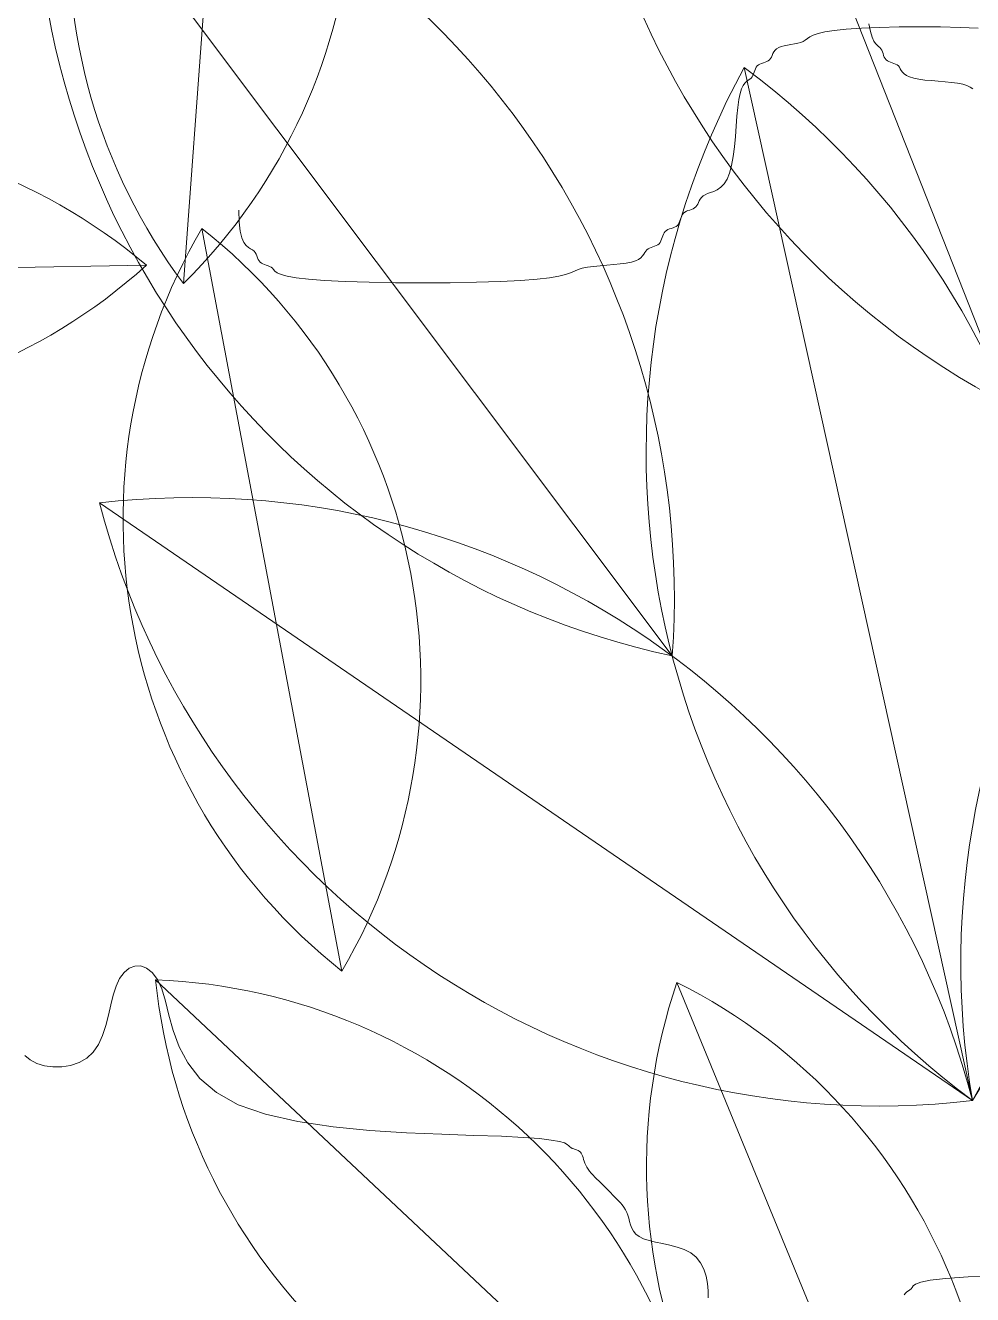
# Model space of a CAD drawing. Header units: millimetres. Extents: x 42 to 552, y 43 to 535.
# Drawn here: x 283.991 to 284.074, y 504.4002 to 504.5115 of the extents above; entities that cross this region are included whole.
import ezdxf

# ---------------------------------------------------------------- set-up
doc = ezdxf.new("R2010")
doc.units = ezdxf.units.MM
doc.header["$LTSCALE"] = 0.75
doc.header["$MEASUREMENT"] = 0
doc.layers.add('Gramado', color=9, linetype='Continuous', lineweight=0)

# ---------------------------------------------------------------- blocks, each defined once
blk = doc.blocks.new('arbusto8vista')
for p, q in [((-0.9025804314873938, 0.1255105887609318), (-0.8927822956310365, 0.2576933397124321)), ((-0.7912984093703415, 0.1693634348262805), (-0.7921454204534939, 0.1690630829745601)), ((-0.7901109128615644, 0.1696511845024133), (-0.7912984093703415, 0.1693634348262805)), ((-0.7884946567918405, 0.1699137298273428), (-0.7901109128615644, 0.1696511845024133)), ((-0.7863613670259895, 0.1701384686254812), (-0.7884946567918405, 0.1699137298273428)), ((-0.7836627029442127, 0.1703148990838486), (-0.7863613670259895, 0.1701384686254812)), ((-0.7805100579888631, 0.170440920839809), (-0.7836627029442127, 0.1703148990838486)), ((-0.7823701448698159, 0.1710510413536213), (-0.7821074132993431, 0.169709973101547)), ((-0.7821074132993431, 0.169709973101547), (-0.781819459498081, 0.1687343648917334)), ((-0.7770547591177888, 0.1705165338933909), (-0.7805100579888631, 0.170440920839809)), ((-0.7734481332888663, 0.1705417382445944), (-0.7770547591177888, 0.1705165338933909)), ((-0.7698415074599438, 0.1705165338933909), (-0.7734481332888663, 0.1705417382445944)), ((-0.7663862085888979, 0.170440920839809), (-0.7698415074599438, 0.1705165338933909)), ((-0.7632335636335483, 0.1703148990838486), (-0.7663862085888979, 0.170440920839809)), ((-0.7977487505196734, 0.1670908599297292), (-0.7981985305954709, 0.1669123376997419)), ((-0.7972233065059129, 0.1672315777679643), (-0.7977487505196734, 0.1670908599297292)), ((-0.7966474198668436, 0.1673470930850414), (-0.7972233065059129, 0.1672315777679643)), ((-0.7960463119150916, 0.1674500077515404), (-0.7966474198668436, 0.1673470930850414)), ((-0.7954452039633395, 0.1675529236380555), (-0.7960463119150916, 0.1674500077515404)), ((-0.7948693173242702, 0.1676684426151667), (-0.7954452039633395, 0.1675529236380555)), ((-0.7943438733105097, 0.1678091665534964), (-0.7948693173242702, 0.1676684426151667)), ((-0.7938940932347123, 0.1679876973236247), (-0.7943438733105097, 0.1678091665534964)), ((-0.7935262825016025, 0.1682124361217632), (-0.7938940932347123, 0.1679876973236247)), ((-0.7931710828838447, 0.1684749814467068), (-0.7935262825016025, 0.1682124361217632)), ((-0.7927402202462304, 0.1687627311228255), (-0.7931710828838447, 0.1684749814467068)), ((-0.7921454204534939, 0.1690630829745601), (-0.7927402202462304, 0.1687627311228255)), ((-0.781819459498081, 0.1687343648917334), (-0.78151889458141, 0.1680549056734151)), ((-0.78151889458141, 0.1680549056734151), (-0.7812183296647675, 0.1676022843958407)), ((-0.7812183296647675, 0.1676022843958407), (-0.7809303758635053, 0.1673071900082022)), ((-0.7809303758635053, 0.1673071900082022), (-0.7806676442930325, 0.1671003114597625)), ((-0.7806676442930325, 0.1671003114597625), (-0.7804427460686725, 0.1669123376997419)), ((-0.7998126750194672, 0.164761670506067), (-0.8000375568709046, 0.1645831482760798)), ((-0.7996329796317525, 0.1649863984257252), (-0.7998126750194672, 0.164761670506067)), ((-0.7994848092781979, 0.1652489310421288), (-0.7996329796317525, 0.1649863984257252)), ((-0.7993492482037823, 0.1655366667897198), (-0.7994848092781979, 0.1652489310421288)), ((-0.7992073806535984, 0.1658370041028974), (-0.7993492482037823, 0.1655366667897198)), ((-0.7990402908726253, 0.1661373414160749), (-0.7992073806535984, 0.1658370041028974)), ((-0.7988290631059272, 0.1664250771636659), (-0.7990402908726253, 0.1661373414160749)), ((-0.7985547815985399, 0.1666876097800838), (-0.7988290631059272, 0.1664250771636659)), ((-0.7981985305954709, 0.1669123376997419), (-0.7985547815985399, 0.1666876097800838)), ((-0.7804427460686725, 0.1669123376997419), (-0.7802640886772565, 0.1666876097800838)), ((-0.7802640886772565, 0.1666876097800838), (-0.7801232650910208, 0.1664250771636659)), ((-0.7801232650910208, 0.1664250771636659), (-0.7800076646536809, 0.1661373414160749)), ((-0.7800076646536809, 0.1661373414160749), (-0.7799046767088669, 0.1658370041028974)), ((-0.7799046767088669, 0.1658370041028974), (-0.7798016906002943, 0.1655366667897198)), ((-0.7798016906002943, 0.1655366667897198), (-0.7796860956715932, 0.1652489310421288)), ((-0.7796860956715932, 0.1652489310421288), (-0.7795452812664223, 0.1649863984257252)), ((-0.7795452812664223, 0.1649863984257252), (-0.779366636728497, 0.164761670506067)), ((-0.779366636728497, 0.164761670506067), (-0.7791417548770596, 0.1645831482760798)), ((-0.8025028504385432, 0.1626109252312489), (-0.8026058337162851, 0.1623105733795285)), ((-0.8023998671607728, 0.1629112770829835), (-0.8025028504385432, 0.1626109252312489)), ((-0.8022842736857285, 0.1631990267591021), (-0.8023998671607728, 0.1629112770829835)), ((-0.8021434598161363, 0.1634615720840458), (-0.8022842736857285, 0.1631990267591021)), ((-0.8019648153547223, 0.1636863108821842), (-0.8021434598161363, 0.1634615720840458)), ((-0.8017399335032849, 0.1638648416523125), (-0.8019648153547223, 0.1636863108821842)), ((-0.8014772210599972, 0.1640055655906281), (-0.8017399335032849, 0.1638648416523125)), ((-0.80118928822219, 0.1641210845677534), (-0.8014772210599972, 0.1640055655906281)), ((-0.8008887451870805, 0.1642240004542685), (-0.80118928822219, 0.1641210845677534)), ((-0.8005882021519994, 0.1643269151207676), (-0.8008887451870805, 0.1642240004542685)), ((-0.8003002693141639, 0.1644424304378447), (-0.8005882021519994, 0.1643269151207676)), ((-0.8000375568709046, 0.1645831482760798), (-0.8003002693141639, 0.1644424304378447)), ((-0.7791417548770596, 0.1645831482760798), (-0.7788790424338004, 0.1644424304378447)), ((-0.7788790424338004, 0.1644424304378447), (-0.7785911095959648, 0.1643269151207676)), ((-0.7785911095959648, 0.1643269151207676), (-0.7782905665608553, 0.1642240004542685)), ((-0.7782905665608553, 0.1642240004542685), (-0.7779900235257742, 0.1641210845677534)), ((-0.7779900235257742, 0.1641210845677534), (-0.7777020906879386, 0.1640055655906281)), ((-0.7777020906879386, 0.1640055655906281), (-0.7774393782446793, 0.1638648416523125)), ((-0.7774393782446793, 0.1638648416523125), (-0.7772144963932419, 0.1636863108821842)), ((-0.7772144963932419, 0.1636863108821842), (-0.777032699229494, 0.1634615720840458)), ((-0.777032699229494, 0.1634615720840458), (-0.7768698164435364, 0.1631990267591021)), ((-0.7768698164435364, 0.1631990267591021), (-0.7766943216240918, 0.1629112770829835)), ((-0.7766943216240918, 0.1629112770829835), (-0.7764746883598548, 0.1626109252312489)), ((-0.7764746883598548, 0.1626109252312489), (-0.7761793902395482, 0.1623105733795285)), ((-0.8041169556899774, 0.1606617952457015), (-0.8044174987250585, 0.1602385783836553)), ((-0.8038164126548679, 0.1609589927918051), (-0.8041169556899774, 0.1606617952457015)), ((-0.8035284798170608, 0.1611742780265502), (-0.8038164126548679, 0.1609589927918051)), ((-0.8032657673737731, 0.1613517579545345), (-0.8035284798170608, 0.1611742780265502)), ((-0.8030408855223357, 0.1615355395803135), (-0.8032657673737731, 0.1613517579545345)), ((-0.8028622410609216, 0.1617602783784662), (-0.8030408855223357, 0.1615355395803135)), ((-0.8027214271913294, 0.1620228237033956), (-0.8028622410609216, 0.1617602783784662)), ((-0.8026058337162851, 0.1623105733795285), (-0.8027214271913294, 0.1620228237033956)), ((-0.7761793902395482, 0.1623105733795285), (-0.775776900851838, 0.1620228237033956)), ((-0.775776900851838, 0.1620228237033956), (-0.7752356937854472, 0.1617602783784662)), ((-0.7752356937854472, 0.1617602783784662), (-0.7745242426290702, 0.1615355395803135)), ((-0.7745242426290702, 0.1615355395803135), (-0.7736246824775037, 0.1613570087593672)), ((-0.7736246824775037, 0.1613570087593672), (-0.7725737944499826, 0.1612162844651976)), ((-0.7725737944499826, 0.1612162844651976), (-0.7714220211718157, 0.1611007645222315)), ((-0.7714220211718157, 0.1611007645222315), (-0.7702198052683116, 0.160997846754853)), ((-0.7702198052683116, 0.160997846754853), (-0.7690175893648359, 0.1608949289874744)), ((-0.7690175893648359, 0.1608949289874744), (-0.7678658160866689, 0.1607794090445083)), ((-0.7678658160866689, 0.1607794090445083), (-0.7668149280591479, 0.1606386847503387)), ((-0.7668149280591479, 0.1606386847503387), (-0.7659153679075814, 0.1604601539293782)), ((-0.7659153679075814, 0.1604601539293782), (-0.7651997131990811, 0.1602354151312397)), ((-0.8049681440061534, 0.1588376586934714), (-0.8051930258575908, 0.1577717418561519)), ((-0.8047054315628941, 0.1596452352011113), (-0.8049681440061534, 0.1588376586934714)), ((-0.8044174987250585, 0.1602385783836553), (-0.8047054315628941, 0.1596452352011113)), ((-0.7651997131990811, 0.1602354151312397), (-0.7646290812679126, 0.1599728698063103)), ((-0.7646290812679126, 0.1599728698063103), (-0.7641467243901161, 0.1596851201301774)), ((-0.8053727212453055, 0.1564233308242677), (-0.8055208915988601, 0.1548480842917002)), ((-0.8051930258575908, 0.1577717418561519), (-0.8053727212453055, 0.1564233308242677)), ((-0.8055208915988601, 0.1548480842917002), (-0.8056564526732757, 0.1531216140920009)), ((-0.8056564526732757, 0.1531216140920009), (-0.8057983202234595, 0.1513195320587499)), ((-0.8059654100044327, 0.1495174500254848), (-0.8061766377711024, 0.1477909798257997)), ((-0.8057983202234595, 0.1513195320587499), (-0.8059654100044327, 0.1495174500254848)), ((-0.8061766377711024, 0.1477909798257997), (-0.8064509192785181, 0.1462157332932179)), ((-0.8068071702815871, 0.1448673222613479), (-0.8072569503573845, 0.1438014054240284)), ((-0.8064509192785181, 0.1462157332932179), (-0.8068071702815871, 0.1448673222613479)), ((-0.8077823943711451, 0.1429938289163886), (-0.8083582810102143, 0.1424004857338304)), ((-0.8072569503573845, 0.1438014054240284), (-0.8077823943711451, 0.1429938289163886)), ((-0.8119533699852468, 0.1403284907379714), (-0.8121204625970506, 0.1400281388862368)), ((-0.8117421407648919, 0.1406162404141043), (-0.8119533699852468, 0.1403284907379714)), ((-0.811467858721926, 0.1408787857390337), (-0.8117421407648919, 0.1406162404141043)), ((-0.8111116076423457, 0.1411035245371721), (-0.811467858721926, 0.1408787857390337)), ((-0.8106618275665483, 0.1412873061629654), (-0.8111116076423457, 0.1411035245371721)), ((-0.8101363835527877, 0.1414647860909497), (-0.8106618275665483, 0.1412873061629654)), ((-0.8095604969137185, 0.1416800713256947), (-0.8101363835527877, 0.1414647860909497)), ((-0.8089593889619664, 0.1419772688717984), (-0.8095604969137185, 0.1416800713256947)), ((-0.8083582810102143, 0.1424004857338304), (-0.8089593889619664, 0.1419772688717984)), ((-0.8928243975483667, 0.1362842940984308), (-0.8928953299080433, 0.1384150604098409)), ((-0.8146531900400475, 0.1380558984053266), (-0.8148780882643791, 0.1378773675843803)), ((-0.8143904584695463, 0.1381966226994962), (-0.8146531900400475, 0.1380558984053266)), ((-0.8141025046682842, 0.1383121426424623), (-0.8143904584695463, 0.1381966226994962)), ((-0.8138019397516416, 0.1384150604098409), (-0.8141025046682842, 0.1383121426424623)), ((-0.8135013748349991, 0.1385179781772194), (-0.8138019397516416, 0.1384150604098409)), ((-0.813213421033737, 0.1386334981201855), (-0.8135013748349991, 0.1385179781772194)), ((-0.8129506894632357, 0.1387742224143551), (-0.813213421033737, 0.1386334981201855)), ((-0.8127257912389041, 0.1389527532353156), (-0.8129506894632357, 0.1387742224143551)), ((-0.8125460829211875, 0.1391774920334541), (-0.8127257912389041, 0.1389527532353156)), ((-0.8123979028509893, 0.1394400373583835), (-0.8125460829211875, 0.1391774920334541)), ((-0.8122623348142781, 0.1397277870345164), (-0.8123979028509893, 0.1394400373583835)), ((-0.8121204625970506, 0.1400281388862368), (-0.8122623348142781, 0.1397277870345164)), ((-0.8926305157652337, 0.1346765052640961), (-0.8928243975483667, 0.1362842940984308)), ((-0.8157755530666293, 0.1359513350806481), (-0.8159541976045546, 0.1357265962825096)), ((-0.8156347386614868, 0.1362138804055917), (-0.8157755530666293, 0.1359513350806481)), ((-0.8155191437327858, 0.1365016300817103), (-0.8156347386614868, 0.1362138804055917)), ((-0.8154161576241847, 0.1368019819334449), (-0.8155191437327858, 0.1365016300817103)), ((-0.8153131696793707, 0.1371023337851653), (-0.8154161576241847, 0.1368019819334449)), ((-0.8151975692420308, 0.1373900834612982), (-0.8153131696793707, 0.1371023337851653)), ((-0.8150567456557951, 0.1376526287862276), (-0.8151975692420308, 0.1373900834612982)), ((-0.8148780882643791, 0.1378773675843803), (-0.8150567456557951, 0.1376526287862276)), ((-0.8993519859491528, 0.1351889034570206), (-0.8747826933612544, 0.004940552307786561)), ((-0.8923420575025318, 0.1335097815954924), (-0.8926305157652337, 0.1346765052640961)), ((-0.8186443730236306, 0.1335759030617965), (-0.8187473563014009, 0.1332755657486189)), ((-0.8185413897458602, 0.133876240374974), (-0.8186443730236306, 0.1335759030617965)), ((-0.8184257962708443, 0.134163976122565), (-0.8185413897458602, 0.133876240374974)), ((-0.8182849824012521, 0.1344265087389687), (-0.8184257962708443, 0.134163976122565)), ((-0.8181063379398097, 0.1346512366586268), (-0.8182849824012521, 0.1344265087389687)), ((-0.8178814560883723, 0.1348297588886282), (-0.8181063379398097, 0.1346512366586268)), ((-0.817618743645113, 0.1349704767268634), (-0.8178814560883723, 0.1348297588886282)), ((-0.8173308108073059, 0.1350859920439262), (-0.817618743645113, 0.1349704767268634)), ((-0.8170302677721963, 0.1351889067104253), (-0.8173308108073059, 0.1350859920439262)), ((-0.8167297247370868, 0.1352918225969404), (-0.8170302677721963, 0.1351889067104253)), ((-0.8164417918992797, 0.1354073415740658), (-0.8167297247370868, 0.1352918225969404)), ((-0.816179079455992, 0.1355480655123813), (-0.8164417918992797, 0.1354073415740658)), ((-0.8159541976045546, 0.1357265962825096), (-0.816179079455992, 0.1355480655123813)), ((-0.8919873957041204, 0.1327022107812752), (-0.8923420575025318, 0.1335097815954924)), ((-0.8915949033138872, 0.1321718805100716), (-0.8919873957041204, 0.1327022107812752)), ((-0.8911929532756631, 0.131836878470537), (-0.8915949033138872, 0.1321718805100716)), ((-0.8908099185333924, 0.1316152923513272), (-0.8911929532756631, 0.131836878470537)), ((-0.8904741720309062, 0.1314252098410691), (-0.8908099185333924, 0.1316152923513272)), ((-0.8902067307636514, 0.1312004710429306), (-0.8904741720309062, 0.1314252098410691)), ((-0.8213345484427066, 0.1314252098410691), (-0.8215163456064545, 0.1312004710429306)), ((-0.8211096665912692, 0.1316037406111974), (-0.8213345484427066, 0.1314252098410691)), ((-0.8208469541480099, 0.1317444645495272), (-0.8211096665912692, 0.1316037406111974)), ((-0.8205590213101743, 0.1318599835266525), (-0.8208469541480099, 0.1317444645495272)), ((-0.8202584782750648, 0.1319628994131676), (-0.8205590213101743, 0.1318599835266525)), ((-0.8199579352399837, 0.1320658140796525), (-0.8202584782750648, 0.1319628994131676)), ((-0.8196700024021482, 0.1321813293967296), (-0.8199579352399837, 0.1320658140796525)), ((-0.8194072899588889, 0.1323220472349647), (-0.8196700024021482, 0.1321813293967296)), ((-0.8191824081074515, 0.1325005694649519), (-0.8194072899588889, 0.1323220472349647)), ((-0.8190037636460374, 0.13272529738461), (-0.8191824081074515, 0.1325005694649519)), ((-0.8188629497764452, 0.1329878300010279), (-0.8190037636460374, 0.13272529738461)), ((-0.8187473563014009, 0.1332755657486189), (-0.8188629497764452, 0.1329878300010279)), ((-0.889999187933455, 0.1309379257180012), (-0.8902067307636514, 0.1312004710429306)), ((-0.88983578079376, 0.1306501760418683), (-0.889999187933455, 0.1309379257180012)), ((-0.8897007465979243, 0.1303498241901337), (-0.88983578079376, 0.1306501760418683)), ((-0.8895783225993625, 0.1300494723384134), (-0.8897007465979243, 0.1303498241901337)), ((-0.889452746051461, 0.1297617226622805), (-0.8895783225993625, 0.1300494723384134)), ((-0.8893082542076627, 0.1294991773373511), (-0.889452746051461, 0.1297617226622805)), ((-0.889129084321354, 0.1292744385392126), (-0.8893082542076627, 0.1294991773373511)), ((-0.8889042024699165, 0.1290959077182521), (-0.889129084321354, 0.1292744385392126)), ((-0.8240248022068783, 0.1292744385392126), (-0.8249243623584448, 0.1290959077182521)), ((-0.8233133510505013, 0.1294991773373511), (-0.8240248022068783, 0.1292744385392126)), ((-0.8227721439841105, 0.1297617226622805), (-0.8233133510505013, 0.1294991773373511)), ((-0.8223696545964003, 0.1300494723384134), (-0.8227721439841105, 0.1297617226622805)), ((-0.8220743564760937, 0.130349824190148), (-0.8223696545964003, 0.1300494723384134)), ((-0.8218547232118567, 0.1306501760418683), (-0.8220743564760937, 0.130349824190148)), ((-0.8216792283924121, 0.1309379257180012), (-0.8218547232118567, 0.1306501760418683)), ((-0.8215163456064545, 0.1312004710429306), (-0.8216792283924121, 0.1309379257180012)), ((-0.9090368524931591, 0.1287367457137378), (-1.04156369834854, 0.1265190345081209)), ((-0.8886414900266573, 0.1289551834240825), (-0.8889042024699165, 0.1290959077182521)), ((-0.8883535571888217, 0.1288396634811164), (-0.8886414900266573, 0.1289551834240825)), ((-0.8880530141537406, 0.1287367457137378), (-0.8883535571888217, 0.1288396634811164)), ((-0.8877524711186311, 0.1286338279463592), (-0.8880530141537406, 0.1287367457137378)), ((-0.887464538280824, 0.1285183080033931), (-0.8877524711186311, 0.1286338279463592)), ((-0.8872018258375363, 0.1283775837092236), (-0.887464538280824, 0.1285183080033931)), ((-0.8869769439860988, 0.1281990528882773), (-0.8872018258375363, 0.1283775837092236)), ((-0.8867825362425208, 0.1279743140901246), (-0.8869769439860988, 0.1281990528882773)), ((-0.8865313793978373, 0.1277117687651952), (-0.8867825362425208, 0.1279743140901246)), ((-0.886116283561762, 0.1274240190890623), (-0.8865313793978373, 0.1277117687651952)), ((-0.8854300588441504, 0.1271236672373419), (-0.886116283561762, 0.1274240190890623)), ((-0.8843655153547161, 0.1268233153856073), (-0.8854300588441504, 0.1271236672373419)), ((-0.8355929727173077, 0.1271236672373419), (-0.8367741661932087, 0.1268233153856073)), ((-0.8347144331571315, 0.1274240190890623), (-0.8355929727173077, 0.1271236672373419)), ((-0.8340124414084187, 0.1277117687651952), (-0.8347144331571315, 0.1274240190890623)), ((-0.8333608913669082, 0.1279743140901246), (-0.8340124414084187, 0.1277117687651952)), ((-0.8326336769283671, 0.1281990528882773), (-0.8333608913669082, 0.1279743140901246)), ((-0.8317341167768006, 0.1283775837092236), (-0.8326336769283671, 0.1281990528882773)), ((-0.8306832287492796, 0.1285183080033931), (-0.8317341167768006, 0.1283775837092236)), ((-0.8295314554711126, 0.1286338279463592), (-0.8306832287492796, 0.1285183080033931)), ((-0.8283292395676369, 0.1287367457137378), (-0.8295314554711126, 0.1286338279463592)), ((-0.8271270236641328, 0.1288396634811164), (-0.8283292395676369, 0.1287367457137378)), ((-0.8259752503859659, 0.1289551834240825), (-0.8271270236641328, 0.1288396634811164)), ((-0.8249243623584448, 0.1290959077182521), (-0.8259752503859659, 0.1289551834240825)), ((-0.8828154632032863, 0.1265355657094887), (-0.8843655153547161, 0.1268233153856073)), ((-0.8806727124995746, 0.126273020384545), (-0.8828154632032863, 0.1265355657094887)), ((-0.8778300733533797, 0.1260482815864066), (-0.8806727124995746, 0.126273020384545)), ((-0.8742318491200365, 0.1258718511280534), (-0.8778300733533797, 0.1260482815864066)), ((-0.8700283161371658, 0.1257458293720788), (-0.8742318491200365, 0.1258718511280534)), ((-0.8654212439879245, 0.1256702163184968), (-0.8700283161371658, 0.1257458293720788)), ((-0.8606124022555264, 0.1256450119673076), (-0.8654212439879245, 0.1256702163184968)), ((-0.8558035605230998, 0.1256702163184968), (-0.8606124022555264, 0.1256450119673076)), ((-0.851196488373887, 0.1257458293720788), (-0.8558035605230998, 0.1256702163184968)), ((-0.8469929553910163, 0.1258718511280534), (-0.851196488373887, 0.1257458293720788)), ((-0.843394731157673, 0.1260482815864066), (-0.8469929553910163, 0.1258718511280534)), ((-0.8405489393091443, 0.126273020384545), (-0.843394731157673, 0.1260482815864066)), ((-0.8383841196890671, 0.1265355657094887), (-0.8405489393091443, 0.126273020384545)), ((-0.8367741661932087, 0.1268233153856073), (-0.8383841196890671, 0.1265355657094887)), ((-0.5700648782059261, -0.08741280304023746), (-0.6666080697930568, 0.003404019594867691)), ((-0.5248685209534756, -0.1196739040813526), (-0.5751852429749817, 0.002949546369109157))]:
    blk.add_line(p, q)
for centre, start, end in [((-0.8216557909710218, 0.1859665172255092), 134.7592252412499, 216.7621042314078), ((-0.97370693614738, 0.1972374112478406), 314.7592252412522, 36.76210423141007), ((-0.9740247476909758, 0.05140440961190507), 49.95726161018555, 131.960140600343), ((-0.8121543468213304, 0.08419587981890686), 149.6809803051496, 231.6838592953082), ((-0.9619803324890199, 0.0559335759458861), 329.6809803051482, 51.68385929530594), ((-0.9765758031506095, 0.203851370609982), 229.9572616101837, 311.9601406003419), ((-0.6705702253156005, -0.09753169288015329), 5.749172397078103, 87.75205138723548), ((-0.5661027226834392, 0.01352290943471246), 185.7491723970765, 267.7520513872338), ((-0.479499389033947, -0.02942226366363343), 161.3086310082758, 243.3115099984337), ((-0.6205543748945388, -0.08730209404862421), 341.308631008278, 63.3115099984355)]:
    blk.add_arc(centre, 0.1010134482592243, start, end)
blk = doc.blocks.new('arbusto7vista')
for p, q in [((-0.5163606634823452, 0.7073706040454368), (-0.4482699433393691, 0.5347511128616844)), ((-0.6185525790797612, 0.6391682694651308), (-0.5072094046101085, 0.4907212000931196)), ((-0.4946005522398309, 0.593919276521035), (-0.4545351143242442, 0.412732644589326)), ((-0.3583632501529905, 0.5714298639977216), (-0.4545351143242158, 0.412732644589326)), ((-0.6076497003231225, 0.5175646934127229), (-0.4545351143242442, 0.412732644589326)), ((-0.6014485356018611, 0.4363413223587571), (-0.6024368779077918, 0.4359556245059366)), ((-0.6004169082314377, 0.4363593443116685), (-0.6014485356018611, 0.4363413223587571)), ((-0.5993852808610143, 0.4359880621911714), (-0.6004169082314377, 0.4363593443116685)), ((-0.6041105670682043, 0.4341677137947215), (-0.6047255756928678, 0.4328177688952479)), ((-0.6033386500847371, 0.4352238789267631), (-0.6041105670682043, 0.4341677137947215)), ((-0.6024368779077918, 0.4359556245059366), (-0.6033386500847371, 0.4352238789267631)), ((-0.5983969385550836, 0.4352058478237097), (-0.5993852808610143, 0.4359880621911714)), ((-0.5974951663781383, 0.4339910730357701), (-0.5983969385550836, 0.4352058478237097)), ((-0.6047255756928678, 0.4328177688952479), (-0.6052215503901834, 0.4312407304612975)), ((-0.596723249394671, 0.4323221096538248), (-0.5974951663781383, 0.4339910730357701)), ((-0.5960911069073518, 0.4302007598985966), (-0.596723249394671, 0.4323221096538248)), ((-0.6052215503901834, 0.4312407304612975), (-0.6056525974907743, 0.429512296337677)), ((-0.5954751951715878, 0.4277225475677255), (-0.5960911069073518, 0.4302007598985966)), ((-0.6060728233252348, 0.4277081643692213), (-0.6065363342241596, 0.4259040324007799)), ((-0.6056525974907743, 0.429512296337677), (-0.6060728233252348, 0.4277081643692213)), ((-0.5947186046809634, 0.4250064268530735), (-0.5954751951715878, 0.4277225475677255)), ((-0.6065363342241596, 0.4259040324007799), (-0.6070972365182286, 0.4241755982771593)), ((-0.6070972365182286, 0.4241755982771593), (-0.6078096365380077, 0.4225985598431947)), ((-0.5936644259290347, 0.4221713519465595), (-0.5947186046809634, 0.4250064268530735)), ((-0.6087276406141484, 0.4212486149437353), (-0.6098855160893493, 0.4201861416071324)), ((-0.6078096365380077, 0.4225985598431947), (-0.6087276406141484, 0.4212486149437353)), ((-0.5921557494094145, 0.4193362770400313), (-0.5936644259290347, 0.4221713519465595)), ((-0.6198086171244483, 0.4198644183448295), (-0.6207266212005607, 0.4206358123220895)), ((-0.6186507416492475, 0.4192615415352066), (-0.6198086171244483, 0.4198644183448295)), ((-0.6172980833838153, 0.418847908727642), (-0.6186507416492475, 0.4192615415352066)), ((-0.6158155699249335, 0.4186397409760474), (-0.6172980833838153, 0.418847908727642)), ((-0.6142681288692984, 0.418653259334306), (-0.6158155699249335, 0.4186397409760474)), ((-0.6127206878136633, 0.4189046848563152), (-0.6142681288692984, 0.418653259334306)), ((-0.611238174354753, 0.4194102385959582), (-0.6127206878136633, 0.4189046848563152)), ((-0.6098855160893493, 0.4201861416071324), (-0.611238174354753, 0.4194102385959582)), ((-0.5900356656156305, 0.4166201563253793), (-0.5921557494094145, 0.4193362770400313)), ((-0.5871472650412954, 0.4141419439945082), (-0.5900356656156305, 0.4166201563253793)), ((-0.5833336381799938, 0.4120205942392801), (-0.5871472650412954, 0.4141419439945082)), ((-0.5785091161010882, 0.410344421567828), (-0.5833336381799938, 0.4120205942392801)), ((-0.5728729921771105, 0.4090791817533415), (-0.5785091161010882, 0.410344421567828)), ((-0.566695800356456, 0.4081599908852525), (-0.5728729921771105, 0.4090791817533415)), ((-0.5602480745874345, 0.4075219650529789), (-0.566695800356456, 0.4081599908852525)), ((-0.5538003488184131, 0.4071002203459528), (-0.5602480745874345, 0.4075219650529789)), ((-0.5476231569977301, 0.4068298728536064), (-0.5538003488184131, 0.4071002203459528)), ((-0.5419870330737808, 0.4066460386653858), (-0.5476231569977301, 0.4068298728536064)), ((-0.5371625109948468, 0.4064838338706949), (-0.5419870330737808, 0.4066460386653858)), ((-0.5333515894883476, 0.4062909908156342), (-0.5371625109948468, 0.4064838338706949)), ((-0.5304821263975157, 0.4060657068727949), (-0.5333515894883476, 0.4062909908156342)), ((-0.5284134443446646, 0.4058187956714363), (-0.5304821263975157, 0.4060657068727949)), ((-0.5270048659520796, 0.4055610708408324), (-0.5284134443446646, 0.4058187956714363)), ((-0.5261157138420458, 0.4053033460102142), (-0.5270048659520796, 0.4055610708408324)), ((-0.5256053106368768, 0.4050564348088699), (-0.5261157138420458, 0.4053033460102142)), ((-0.5253329789588577, 0.4048311508660305), (-0.5256053106368768, 0.4050564348088699)), ((-0.5251580414302452, 0.4046383078109557), (-0.5253329789588577, 0.4048311508660305)), ((-0.5249650703708539, 0.404485114678991), (-0.5251580414302452, 0.4046383078109557)), ((-0.5247396368902173, 0.4043643621297974), (-0.5249650703708539, 0.404485114678991)), ((-0.524492561795455, 0.4042652362290937), (-0.5247396368902173, 0.4043643621297974)), ((-0.5242346658936299, 0.4041769230426411), (-0.524492561795455, 0.4042652362290937)), ((-0.5239767699918048, 0.4040886086361724), (-0.5242346658936299, 0.4041769230426411)), ((-0.5237296948970425, 0.4039894790754204), (-0.5239767699918048, 0.4040886086361724)), ((-0.5235042614164058, 0.4038687204261322), (-0.5237296948970425, 0.4039894790754204)), ((-0.5233112903569861, 0.4037155187540407), (-0.5235042614164058, 0.4038687204261322)), ((-0.5231579955136567, 0.4035217636846937), (-0.5233112903569861, 0.4037155187540407)), ((-0.5230371626324768, 0.4032901590829425), (-0.5231579955136567, 0.4035217636846937)), ((-0.5229379704473445, 0.4030261123733965), (-0.5230371626324768, 0.4032901590829425)), ((-0.522849597692101, 0.4027350309806934), (-0.5229379704473445, 0.4030261123733965)), ((-0.5227612231006447, 0.4024223223294854), (-0.522849597692101, 0.4027350309806934)), ((-0.5226620254068735, 0.4020933938444102), (-0.5227612231006447, 0.4024223223294854)), ((-0.5225411833446287, 0.4017536529500774), (-0.5226620254068735, 0.4020933938444102)), ((-0.5223878756478086, 0.4014085070711531), (-0.5225411833446287, 0.4017536529500774)), ((-0.5221939864815681, 0.4010624622931687), (-0.5223878756478086, 0.4014085070711531)), ((-0.5219622217362598, 0.4007164193452013), (-0.5221939864815681, 0.4010624622931687)), ((-0.5216979927335217, 0.40037037761725), (-0.5219622217362598, 0.4007164193452013)), ((-0.52140671079502, 0.4000243364992997), (-0.5216979927335217, 0.40037037761725)), ((-0.5210937872423642, 0.3996782953813636), (-0.52140671079502, 0.4000243364992997)), ((-0.5207646333972207, 0.3993322536534123), (-0.5210937872423642, 0.3996782953813636)), ((-0.5204246605811989, 0.3989862107054449), (-0.5207646333972207, 0.3993322536534123)), ((-0.5200792801159935, 0.3986401659274463), (-0.5204246605811989, 0.3989862107054449)), ((-0.5197330012832424, 0.3982941188619122), (-0.5200792801159935, 0.3986401659274463)), ((-0.5193867252048108, 0.3979480696613535), (-0.5197330012832424, 0.3982941188619122)), ((-0.5190404509625921, 0.3976020186307636), (-0.5193867252048108, 0.3979480696613535)), ((-0.5186941776384799, 0.3972559660751642), (-0.5190404509625921, 0.3976020186307636)), ((-0.5183479043143677, 0.3969099122995345), (-0.5186941776384799, 0.3972559660751642)), ((-0.518001630072149, 0.3965638576088963), (-0.5183479043143677, 0.3969099122995345)), ((-0.5176553539937174, 0.396217802308243), (-0.518001630072149, 0.3965638576088963)), ((-0.5173090751609664, 0.3958717467025821), (-0.5176553539937174, 0.396217802308243)), ((-0.516963694695761, 0.3955247899103256), (-0.5173090751609664, 0.3958717467025821)), ((-0.5166237218797392, 0.3951724263034322), (-0.516963694695761, 0.3955247899103256)), ((-0.5162945680345956, 0.3948092490672934), (-0.5166237218797392, 0.3951724263034322)), ((-0.5159816444819398, 0.3944298513872582), (-0.5162945680345956, 0.3948092490672934)), ((-0.5156903625434381, 0.394028826448718), (-0.5159816444819398, 0.3944298513872582)), ((-0.5154261335407, 0.3936007674370359), (-0.5156903625434381, 0.394028826448718)), ((-0.5151943687953917, 0.3931402675375892), (-0.5154261335407, 0.3936007674370359)), ((-0.5150004796291512, 0.3926419199357412), (-0.5151943687953917, 0.3931402675375892)), ((-0.5148435647671192, 0.392103922410783), (-0.5150004796291512, 0.3926419199357412)), ((-0.5146974725483346, 0.3915388911176905), (-0.5148435647671192, 0.392103922410783)), ((-0.5145297387154528, 0.3909630468053535), (-0.5146974725483346, 0.3915388911176905)), ((-0.5143078990109871, 0.390392610222662), (-0.5145297387154528, 0.3909630468053535)), ((-0.5139994891775359, 0.3898438021184916), (-0.5143078990109871, 0.390392610222662)), ((-0.5135720449576695, 0.3893328432417462), (-0.5139994891775359, 0.3898438021184916)), ((-0.5129931020939864, 0.3888759543413016), (-0.5135720449576695, 0.3893328432417462)), ((-0.5122301963290283, 0.3884893561660618), (-0.5129931020939864, 0.3888759543413016)), ((-0.5112652919132472, 0.3881802579038691), (-0.5122301963290283, 0.3884893561660618)), ((-0.5101380671284517, 0.3879198224983327), (-0.5112652919132472, 0.3881802579038691)), ((-0.5089026287643037, 0.387670201332071), (-0.5101380671284517, 0.3879198224983327)), ((-0.5076130836105222, 0.3873935457876598), (-0.5089026287643037, 0.387670201332071)), ((-0.5063235384567122, 0.3870520072477035), (-0.5076130836105222, 0.3873935457876598)), ((-0.5050881000925642, 0.3866077370947778), (-0.5063235384567122, 0.3870520072477035)), ((-0.5039608753077687, 0.3860228867114586), (-0.5050881000925642, 0.3866077370947778)), ((-0.5029959708919876, 0.3852596074803643), (-0.5039608753077687, 0.3860228867114586)), ((-0.5022348687479052, 0.3842953704480294), (-0.5029959708919876, 0.3852596074803643)), ((-0.5016685512302388, 0.3831689253167951), (-0.5022348687479052, 0.3842953704480294)), ((-0.5012753758067845, 0.381934341452947), (-0.5016685512302388, 0.3831689253167951)), ((-0.5010336999452534, 0.3806456882228133), (-0.5012753758067845, 0.381934341452947)), ((-0.4636181405247726, 0.3809146772505585), (-0.4645226302214098, 0.3805699928180246)), ((-0.4619615657172176, 0.3812512514611655), (-0.4636181405247726, 0.3809146772505585)), ((-0.4592877817949272, 0.3815553847840079), (-0.4619615657172176, 0.3812512514611655)), ((-0.4553316647539702, 0.3818027465532339), (-0.4592877817949272, 0.3815553847840079)), ((-0.4498280905905006, 0.3819690061030485), (-0.4553316647539702, 0.3818027465532339)), ((-0.5009218811134133, 0.3793570349926796), (-0.5010336999452534, 0.3806456882228133)), ((-0.5009182767790321, 0.3781224511288457), (-0.5009218811134133, 0.3793570349926796)), ((-0.4663172219626119, 0.3789601010539627), (-0.4665643180208292, 0.3786883993671069)), ((-0.4660593041792254, 0.3791750281371975), (-0.4663172219626119, 0.3789601010539627)), ((-0.4658013863958672, 0.3793575118926213), (-0.4660593041792254, 0.3791750281371975)), ((-0.4655542903376499, 0.3795318835960728), (-0.4658013863958672, 0.3793575118926213)), ((-0.4653288377297997, 0.3797224745233905), (-0.4655542903376499, 0.3795318835960728)), ((-0.4651358502974858, 0.3799536159504129), (-0.4653288377297997, 0.3797224745233905)), ((-0.4649401588110322, 0.3802415288293588), (-0.4651358502974858, 0.3799536159504129)), ((-0.4645226302214098, 0.3805699928180246), (-0.4649401588110322, 0.3802415288293588))]:
    blk.add_line(p, q)
for centre, start, end in [((-0.3830323367404276, 0.6602235778670291), 160.525592060156, 242.5284710503145), ((-0.5815982700813151, 0.5818981390401206), 340.5255920601539, 62.52847105031081), ((-0.4775009148923459, 0.6289843203673229), 175.870402746447, 257.8732817366043), ((-0.6482610687975239, 0.500905149190956), 355.8704027464452, 77.87328173660251), ((-0.3703574326149806, 0.5263697982465914), 151.4676105058095, 233.4704894959672), ((-0.5787782339490946, 0.4802821228638123), 331.4676105058073, 53.47048949596487), ((-0.3151736800507479, 0.4367675239629421), 107.7823411702163, 189.7852201603738), ((-0.5913870863194006, 0.3770840464358827), 14.60052126253937, 96.60340025269669), ((-0.4707977283279661, 0.5532132915661947), 194.600521262541, 276.6034002526983)]:
    blk.add_arc(centre, 0.141418827562914, start, end)

msp = doc.modelspace()

# ---------------------------------------------------------------- block references
at = {"layer": 'Gramado', "xscale": 0.5, "yscale": 0.5, "zscale": 0.5}
for name, p in [('arbusto8vista', (284.3357124952245, 504.4260773757332)), ('arbusto8vista', (284.4561385287025, 504.4260773757332)), ('arbusto7vista', (284.3013100503947, 504.2108161244648))]:
    msp.add_blockref(name, p, dxfattribs=at)

doc.saveas('drawing.dxf')
